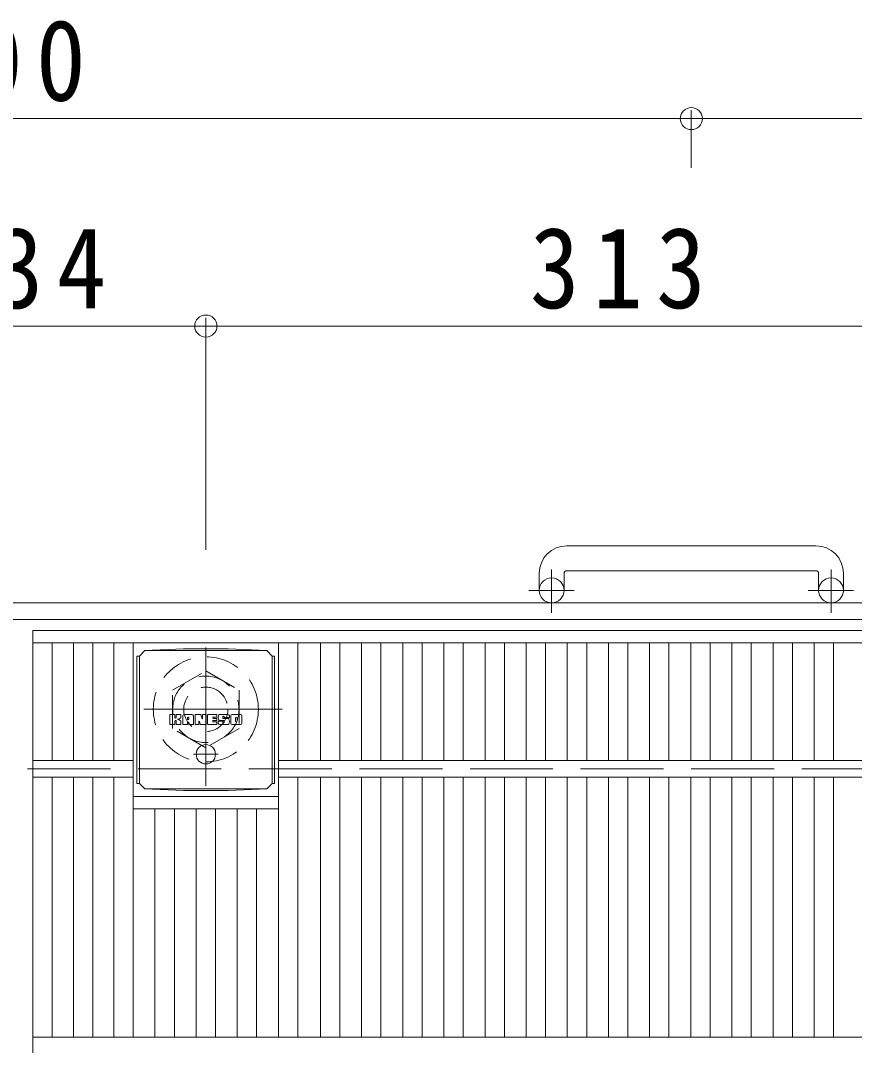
# Model space of a CAD drawing. Units: millimetres at full size, sheet at 1:10; details may follow other scales. Extents: x -2136 to 2457, y -1943 to 1784.
# Drawn here: x -1405 to -1103.5, y 1413.1 to 1783.5 of the extents above; entities that cross this region are included whole.
import ezdxf

# ---------------------------------------------------------------- set-up
doc = ezdxf.new("R2010")
doc.units = ezdxf.units.MM
doc.header["$LTSCALE"] = 10
doc.header["$PDMODE"] = 32
doc.header["$PDSIZE"] = 8
for name, pattern in [('CHAIN1', [8, 5, -1, 1, -1]), ('DASHED1', [1.8, 1.2, -0.6]), ('DASHED3', [4, 3, -1])]:
    doc.linetypes.add(name, pattern=pattern)
for name, color, linetype, lineweight in [('C-1', 2, 'DASHED1', 9), ('C-2', 3, 'Continuous', 9), ('C-4', 7, 'Continuous', 9), ('C-9', 2, 'Continuous', 9), ('C-F', 7, 'Continuous', 9)]:
    doc.layers.add(name, color=color, linetype=linetype, lineweight=lineweight)
doc.styles.add('ＭＳ ゴシック', font='')
doc.styles.get('ＭＳ ゴシック').set_extended_font_data('MS Gothic')

msp = doc.modelspace()

# ---------------------------------------------------------------- linework, layer by layer
at = {"layer": 'C-1', "linetype": 'Continuous'}
for p, q in [((-1117.51, 1593.68), (-1207.51, 1593.68)), ((-1217.51, 1583.68), (-1217.51, 1577.58)), ((-1208.51, 1583.68), (-1208.51, 1577.58)), ((-1207.51, 1584.68), (-1117.51, 1584.68)), ((-1116.51, 1583.68), (-1116.51, 1577.58)), ((-1107.51, 1583.68), (-1107.51, 1577.58)), ((-952.51, 1573.08), (-1872.51, 1573.08)), ((-958.51, 1567.08), (-1866.51, 1567.08))]:
    msp.add_line(p, q, dxfattribs=at)
at = {"layer": 'C-1', "linetype": 'CHAIN1'}
for p, q in [((-1213.01, 1569.47), (-1213.01, 1585.07)), ((-1112.01, 1569.47), (-1112.01, 1585.07)), ((-1204.85, 1577.58), (-1221.26, 1577.58)), ((-1103.85, 1577.58), (-1120.26, 1577.58)), ((-1338.01, 1506.94), (-1338.01, 1562.21)), ((-1310.38, 1534.58), (-1368.15, 1534.58))]:
    msp.add_line(p, q, dxfattribs=at)
at = {"layer": 'C-1'}
for p, q in [((-1350.01, 1541.51), (-1338.01, 1548.43)), ((-1338.01, 1548.43), (-1326.01, 1541.51)), ((-1350.01, 1527.65), (-1350.01, 1541.51)), ((-1326.01, 1541.51), (-1326.01, 1527.65)), ((-1338.01, 1520.72), (-1350.01, 1527.65)), ((-1326.01, 1527.65), (-1338.01, 1520.72))]:
    msp.add_line(p, q, dxfattribs=at)
at = {"layer": 'C-1', "linetype": 'DASHED3'}
msp.add_line((-1012.51, 1513.08), (-1812.51, 1513.08), dxfattribs=at)
at = {"layer": 'C-1', "linetype": 'Continuous'}
for centre in [(-1213.01, 1577.58), (-1112.01, 1577.58)]:
    msp.add_circle(centre, 4.5, dxfattribs=at)
at = {"layer": 'C-1'}
for radius in [19, 12, 8]:
    msp.add_circle((-1338.01, 1534.58), radius, dxfattribs=at)
at = {"layer": 'C-1', "linetype": 'Continuous'}
for centre, radius, start, end in [((-1207.51, 1583.68), 10, 90, 180), ((-1117.51, 1583.68), 10, 0, 90), ((-1207.51, 1583.68), 1, 90, 180), ((-1117.51, 1583.68), 1, 0, 90)]:
    msp.add_arc(centre, radius, start, end, dxfattribs=at)
at = {"layer": 'C-2'}
for p, q in [((-962.51, 1563.08), (-1400.51, 1563.08)), ((-1400.51, 663.08), (-1400.51, 1563.08)), ((-1400.51, 1558.58), (-962.51, 1558.58)), ((-1393.51, 1516.08), (-1393.51, 1558.58)), ((-1385.88, 1516.08), (-1385.88, 1558.58)), ((-1378.88, 1516.08), (-1378.88, 1558.58)), ((-1371.27, 1516.08), (-1371.27, 1558.58)), ((-1364.27, 1416.08), (-1364.27, 1558.58)), ((-1311.76, 1416.08), (-1311.76, 1558.58)), ((-1304.76, 1516.08), (-1304.76, 1558.58)), ((-1296.61, 1516.08), (-1296.61, 1558.58)), ((-1289.61, 1516.08), (-1289.61, 1558.58)), ((-1281.73, 1516.08), (-1281.73, 1558.58)), ((-1274.73, 1516.08), (-1274.73, 1558.58)), ((-1266.85, 1516.08), (-1266.85, 1558.58)), ((-1259.85, 1516.08), (-1259.85, 1558.58)), ((-1251.97, 1516.08), (-1251.97, 1558.58)), ((-1244.97, 1516.08), (-1244.97, 1558.58)), ((-1237.09, 1516.08), (-1237.09, 1558.58)), ((-1230.09, 1516.08), (-1230.09, 1558.58)), ((-1222.21, 1516.08), (-1222.21, 1558.58)), ((-1215.21, 1516.08), (-1215.21, 1558.58)), ((-1207.33, 1516.08), (-1207.33, 1558.58)), ((-1200.33, 1516.08), (-1200.33, 1558.58)), ((-1192.46, 1516.08), (-1192.46, 1558.58)), ((-1185.46, 1516.08), (-1185.46, 1558.58)), ((-1177.58, 1516.08), (-1177.58, 1558.58)), ((-1170.58, 1516.08), (-1170.58, 1558.58)), ((-1162.7, 1516.08), (-1162.7, 1558.58)), ((-1155.7, 1516.08), (-1155.7, 1558.58)), ((-1147.82, 1516.08), (-1147.82, 1558.58)), ((-1140.82, 1516.08), (-1140.82, 1558.58)), ((-1132.94, 1516.08), (-1132.94, 1558.58)), ((-1125.94, 1516.08), (-1125.94, 1558.58)), ((-1118.06, 1516.08), (-1118.06, 1558.58)), ((-1111.06, 1516.08), (-1111.06, 1558.58)), ((-1400.51, 1516.08), (-1364.27, 1516.08)), ((-1311.76, 1516.08), (-1051.27, 1516.08)), ((-1400.51, 1510.08), (-1364.27, 1510.08)), ((-1393.51, 1416.08), (-1393.51, 1510.08)), ((-1385.88, 1416.08), (-1385.88, 1510.08)), ((-1378.88, 1416.08), (-1378.88, 1510.08)), ((-1371.27, 1416.08), (-1371.27, 1510.08)), ((-1311.76, 1510.08), (-1051.27, 1510.08)), ((-1304.76, 1416.08), (-1304.76, 1510.08)), ((-1296.61, 1416.08), (-1296.61, 1510.08)), ((-1289.61, 1416.08), (-1289.61, 1510.08)), ((-1281.73, 1416.08), (-1281.73, 1510.08)), ((-1274.73, 1416.08), (-1274.73, 1510.08)), ((-1266.85, 1416.08), (-1266.85, 1510.08)), ((-1259.85, 1416.08), (-1259.85, 1510.08)), ((-1251.97, 1416.08), (-1251.97, 1510.08)), ((-1244.97, 1416.08), (-1244.97, 1510.08)), ((-1237.09, 1416.08), (-1237.09, 1510.08)), ((-1230.09, 1416.08), (-1230.09, 1510.08)), ((-1222.21, 1416.08), (-1222.21, 1510.08)), ((-1215.21, 1416.08), (-1215.21, 1510.08)), ((-1207.33, 1416.08), (-1207.33, 1510.08)), ((-1200.33, 1416.08), (-1200.33, 1510.08)), ((-1192.46, 1416.08), (-1192.46, 1510.08)), ((-1185.46, 1416.08), (-1185.46, 1510.08)), ((-1177.58, 1416.08), (-1177.58, 1510.08)), ((-1170.58, 1416.08), (-1170.58, 1510.08)), ((-1162.7, 1416.08), (-1162.7, 1510.08)), ((-1155.7, 1416.08), (-1155.7, 1510.08)), ((-1147.82, 1416.08), (-1147.82, 1510.08)), ((-1140.82, 1416.08), (-1140.82, 1510.08)), ((-1132.94, 1416.08), (-1132.94, 1510.08)), ((-1125.94, 1416.08), (-1125.94, 1510.08)), ((-1118.06, 1416.08), (-1118.06, 1510.08)), ((-1111.06, 1416.08), (-1111.06, 1510.08)), ((-1364.27, 1503.08), (-1311.76, 1503.08)), ((-1364.27, 1498.58), (-1311.76, 1498.58)), ((-1356.39, 1416.08), (-1356.39, 1498.58)), ((-1349.39, 1416.08), (-1349.39, 1498.58)), ((-1341.51, 1416.08), (-1341.51, 1498.58)), ((-1334.51, 1416.08), (-1334.51, 1498.58)), ((-1326.64, 1416.08), (-1326.64, 1498.58)), ((-1319.64, 1416.08), (-1319.64, 1498.58)), ((-1400.51, 1416.08), (-962.51, 1416.08))]:
    msp.add_line(p, q, dxfattribs=at)
at = {"layer": 'C-4'}
for p, q in [((-1162.51, 1751.08), (-1162.51, 1730.31)), ((-1662.51, 1748.08), (-1162.51, 1748.08)), ((-1162.51, 1748.08), (-952.51, 1748.08)), ((-1338.01, 1676.08), (-1338.01, 1592.21)), ((-1472.01, 1673.08), (-1338.01, 1673.08)), ((-1338.01, 1673.08), (-1025.01, 1673.08))]:
    msp.add_line(p, q, dxfattribs=at)
for p in [(-1162.51, 1748.08), (-1338.01, 1673.08)]:
    msp.add_point(p, dxfattribs=at)
at = {"layer": 'C-9'}
for p, q in [((-1346.12, 1556.46), (-1360.01, 1555.83)), ((-1346.12, 1556.46), (-1329.91, 1556.46)), ((-1329.91, 1556.46), (-1316.01, 1555.83)), ((-1362.9, 1553.83), (-1362.01, 1553.83)), ((-1362.9, 1553.83), (-1362.9, 1507.83)), ((-1362.01, 1553.83), (-1360.01, 1555.83)), ((-1362.01, 1507.83), (-1362.01, 1553.83)), ((-1360.01, 1555.83), (-1316.01, 1555.83)), ((-1314.01, 1553.83), (-1316.01, 1555.83)), ((-1313.13, 1553.83), (-1314.01, 1553.83)), ((-1314.01, 1507.83), (-1314.01, 1553.83)), ((-1313.13, 1553.83), (-1313.13, 1507.83)), ((-1362.9, 1507.83), (-1362.01, 1507.83)), ((-1362.01, 1507.83), (-1360.01, 1505.83)), ((-1314.01, 1507.83), (-1316.01, 1505.83)), ((-1313.13, 1507.83), (-1314.01, 1507.83)), ((-1346.12, 1505.19), (-1360.01, 1505.83)), ((-1360.01, 1505.83), (-1316.01, 1505.83)), ((-1346.12, 1505.19), (-1329.91, 1505.19)), ((-1329.91, 1505.19), (-1316.01, 1505.83))]:
    msp.add_line(p, q, dxfattribs=at)
at = {"layer": 'C-9', "linetype": 'CHAIN1'}
for p, q in [((-1338.01, 1522.01), (-1338.01, 1514.64)), ((-1333.52, 1518.33), (-1342.51, 1518.33))]:
    msp.add_line(p, q, dxfattribs=at)
at = {"layer": 'C-9'}
msp.add_circle((-1338.01, 1518.33), 3.5, dxfattribs=at)
at = {"layer": 'C-F'}
for p, q in [((-1351.03, 1529.24), (-1351.03, 1532.6)), ((-1349.34, 1532.75), (-1350.87, 1532.75)), ((-1349.19, 1532.6), (-1349.19, 1531.67)), ((-1349.19, 1529.24), (-1349.19, 1530.33)), ((-1348.69, 1529.24), (-1348.69, 1530.33)), ((-1348.68, 1532.6), (-1348.68, 1531.67)), ((-1347.18, 1532.75), (-1348.53, 1532.75)), ((-1347.02, 1532.6), (-1347.02, 1531.81)), ((-1347.02, 1529.24), (-1347.02, 1530.17)), ((-1346.36, 1529.24), (-1346.36, 1532.23)), ((-1343.04, 1532.75), (-1345.83, 1532.75)), ((-1344.69, 1530.96), (-1344.69, 1531.5)), ((-1344.23, 1530.91), (-1344.64, 1530.91)), ((-1344.18, 1530.96), (-1344.18, 1531.5)), ((-1342.52, 1529.24), (-1342.52, 1532.23)), ((-1341.84, 1532.6), (-1341.84, 1529.24)), ((-1341.69, 1532.75), (-1339.98, 1532.75)), ((-1340.53, 1529.24), (-1340.53, 1530.15)), ((-1340.04, 1529.2), (-1340.33, 1530.18)), ((-1339.83, 1532.64), (-1339.36, 1531.15)), ((-1339.19, 1532.6), (-1339.19, 1531.17)), ((-1339.04, 1532.75), (-1338.02, 1532.75)), ((-1337.86, 1532.6), (-1337.86, 1529.24)), ((-1337.35, 1529.24), (-1337.35, 1532.6)), ((-1337.19, 1532.75), (-1334.17, 1532.75)), ((-1334.17, 1530.52), (-1335.3, 1530.52)), ((-1334.19, 1530.09), (-1335.3, 1530.09)), ((-1334.17, 1531.76), (-1335.29, 1531.76)), ((-1334.17, 1531.32), (-1335.29, 1531.32)), ((-1334.02, 1531.92), (-1334.02, 1532.6)), ((-1334.02, 1530.67), (-1334.02, 1531.16)), ((-1333.51, 1530.1), (-1333.51, 1529.61)), ((-1333.35, 1530.25), (-1332, 1530.25)), ((-1330.03, 1532.75), (-1333.08, 1532.75)), ((-1331.5, 1530.58), (-1333.08, 1530.58)), ((-1331.85, 1531.41), (-1331.85, 1531.82)), ((-1331.84, 1530.1), (-1331.84, 1529.99)), ((-1331.7, 1531.25), (-1329.94, 1531.25)), ((-1331.34, 1531.73), (-1331.34, 1531.82)), ((-1331.34, 1530.43), (-1331.34, 1529.99)), ((-1331.18, 1531.57), (-1329.51, 1531.57)), ((-1329.51, 1532.23), (-1329.51, 1531.57)), ((-1329, 1529.61), (-1329, 1532.23)), ((-1325.53, 1532.75), (-1328.47, 1532.75)), ((-1327.32, 1530.41), (-1327.32, 1531.43)), ((-1326.68, 1530.41), (-1326.68, 1531.43)), ((-1325, 1532.23), (-1325, 1529.61)), ((-1350.87, 1529.08), (-1349.34, 1529.08)), ((-1348.53, 1529.08), (-1347.18, 1529.08)), ((-1344.85, 1529.08), (-1346.2, 1529.08)), ((-1344.69, 1529.24), (-1344.69, 1529.66)), ((-1344.18, 1529.24), (-1344.18, 1529.66)), ((-1344.03, 1529.08), (-1342.68, 1529.08)), ((-1340.69, 1529.08), (-1341.69, 1529.08)), ((-1338.02, 1529.08), (-1339.89, 1529.08)), ((-1337.19, 1529.08), (-1334.19, 1529.08)), ((-1334.03, 1529.24), (-1334.03, 1529.93)), ((-1329.94, 1529.08), (-1332.99, 1529.08)), ((-1325.53, 1529.08), (-1328.47, 1529.08))]:
    msp.add_line(p, q, dxfattribs=at)
for centre, radius, start, end in [((-1350.87, 1532.6), 0.157, 90, 180), ((-1349.34, 1532.6), 0.157, 0, 90), ((-1348.94, 1531.67), 0.251, 180, 0), ((-1348.94, 1530.33), 0.249, 0, 180), ((-1348.53, 1532.6), 0.157, 90, 180), ((-1348.1, 1531), 0.088, 97.3317, 266.5718), ((-1348.4, 1533.33), 2.27, 277.3317, 299.4207), ((-1348.2, 1529.27), 1.64, 53.7199, 86.5718), ((-1347.55, 1531.81), 0.524, 299.4207, 0), ((-1347.54, 1530.17), 0.524, 0, 53.7199), ((-1347.18, 1532.6), 0.157, 0, 90), ((-1345.83, 1532.23), 0.524, 90, 180), ((-1344.44, 1531.5), 0.255, 0, 180), ((-1344.64, 1530.96), 0.052, 180, 270), ((-1344.23, 1530.96), 0.052, 270, 0), ((-1343.04, 1532.23), 0.524, 0, 90), ((-1341.69, 1532.6), 0.157, 90, 180), ((-1340.43, 1530.15), 0.101, 16.4887, 180), ((-1339.98, 1532.6), 0.157, 17.7564, 90), ((-1339.28, 1531.17), 0.083, 197.7563, 0), ((-1339.04, 1532.6), 0.157, 90, 180), ((-1338.02, 1532.6), 0.157, 0, 90), ((-1337.19, 1532.6), 0.157, 90, 180), ((-1335.29, 1531.54), 0.22, 90, 270), ((-1335.3, 1530.3), 0.214, 90, 270), ((-1334.19, 1529.93), 0.157, 0, 90), ((-1334.17, 1532.6), 0.157, 0, 90), ((-1334.17, 1531.92), 0.157, 270, 0), ((-1334.17, 1531.16), 0.157, 0, 90), ((-1334.17, 1530.67), 0.157, 270, 0), ((-1331.14, 1531.67), 2.38, 157.1011, 202.8989), ((-1333.35, 1530.1), 0.157, 90, 180), ((-1333.08, 1532.49), 0.262, 90, 157.1011), ((-1333.08, 1530.85), 0.262, 202.8989, 270), ((-1332, 1530.1), 0.157, 0, 90), ((-1331.7, 1531.41), 0.157, 180, 270), ((-1331.59, 1531.82), 0.259, 0, 180), ((-1331.59, 1529.99), 0.25, 180, 0), ((-1331.5, 1530.43), 0.157, 0, 90), ((-1331.18, 1531.73), 0.157, 180, 270), ((-1330.03, 1532.23), 0.524, 0, 90), ((-1329.94, 1530.99), 0.262, 22.908, 90), ((-1331.88, 1530.17), 2.37, 337.092, 22.908), ((-1328.47, 1532.23), 0.524, 90, 180), ((-1327, 1531.43), 0.321, 0, 180), ((-1327, 1530.41), 0.321, 180, 0), ((-1325.53, 1532.23), 0.524, 0, 90), ((-1350.87, 1529.24), 0.157, 180, 270), ((-1349.34, 1529.24), 0.157, 270, 0), ((-1348.53, 1529.24), 0.157, 180, 270), ((-1347.18, 1529.24), 0.157, 270, 0), ((-1346.2, 1529.24), 0.157, 180, 270), ((-1344.85, 1529.24), 0.157, 270, 0), ((-1344.44, 1529.66), 0.255, 0, 180), ((-1344.03, 1529.24), 0.157, 180, 270), ((-1342.68, 1529.24), 0.157, 270, 0), ((-1341.69, 1529.24), 0.157, 180, 270), ((-1340.69, 1529.24), 0.157, 270, 0), ((-1339.89, 1529.24), 0.157, 196.4888, 270), ((-1338.02, 1529.24), 0.157, 270, 0), ((-1337.19, 1529.24), 0.157, 180, 270), ((-1334.19, 1529.24), 0.157, 270, 0), ((-1332.99, 1529.61), 0.524, 180, 270), ((-1329.94, 1529.35), 0.262, 270, 337.092), ((-1328.47, 1529.61), 0.524, 180, 270), ((-1325.53, 1529.61), 0.524, 270, 0)]:
    msp.add_arc(centre, radius, start, end, dxfattribs=at)

# ---------------------------------------------------------------- texts
at = {"layer": 'C-4', "color": 2, "char_height": 29.33, "attachment_point": 7, "style": 'ＭＳ ゴシック'}
for s, insert in [('\\T1.27;\\W0.9;500', (-1445.01, 1754.08)), ('\\T1.27;\\W0.9;134', (-1437.51, 1679.08)), ('\\T1.27;\\W0.9;313', (-1220.87, 1679.08))]:
    msp.add_mtext(s, dxfattribs=dict(at, insert=insert))

doc.saveas('drawing.dxf')
